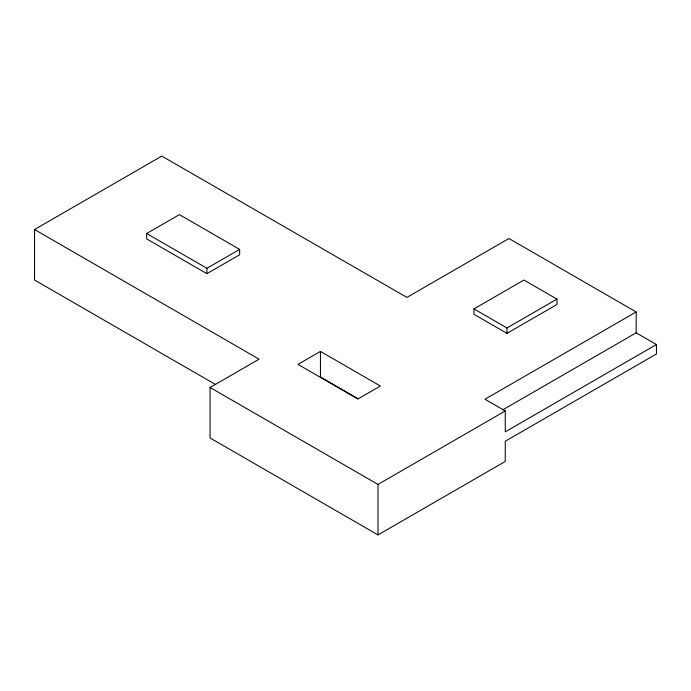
<?xml version="1.0" encoding="UTF-8"?>
<svg xmlns="http://www.w3.org/2000/svg" width="691" height="691" viewBox="0 0 691 691"><rect width="100%" height="100%" fill="white"/><g stroke="black" fill="none" stroke-linecap="round" stroke-linejoin="round"><path stroke-width="1.04" d="M215.307 384.377L34.55 280.019L34.55 229.533L161.772 156.088L406.939 297.406L508.947 238.507L636.169 311.961L636.169 332.829L502.711 409.884M146.665 233.523L179.41 214.616L239.639 249.391L239.639 254.772L206.894 273.679L146.665 238.905L146.665 233.523L206.894 268.289L239.639 249.391M636.169 332.829L656.45 344.541L656.45 353.965L505.259 441.247L505.259 461.441L378.003 534.912L210.064 437.964L210.064 387.478L259.09 359.173L34.55 229.533M320.443 351.425L297.968 364.399L357.903 399.001L380.378 386.027L320.443 351.425L320.443 377.001L358.249 398.828M473.931 308.912L523.925 280.045L556.963 299.117L556.963 304.498L506.969 333.364L473.931 314.293L473.931 308.912L506.969 327.983L556.963 299.117M636.169 311.961L484.978 399.251L505.259 410.964L505.259 431.823L656.45 344.541M210.064 387.478L378.003 484.434L505.259 410.964M506.969 327.983L506.969 333.364M378.003 484.434L378.003 534.912M206.894 268.289L206.894 273.679"/></g></svg>
